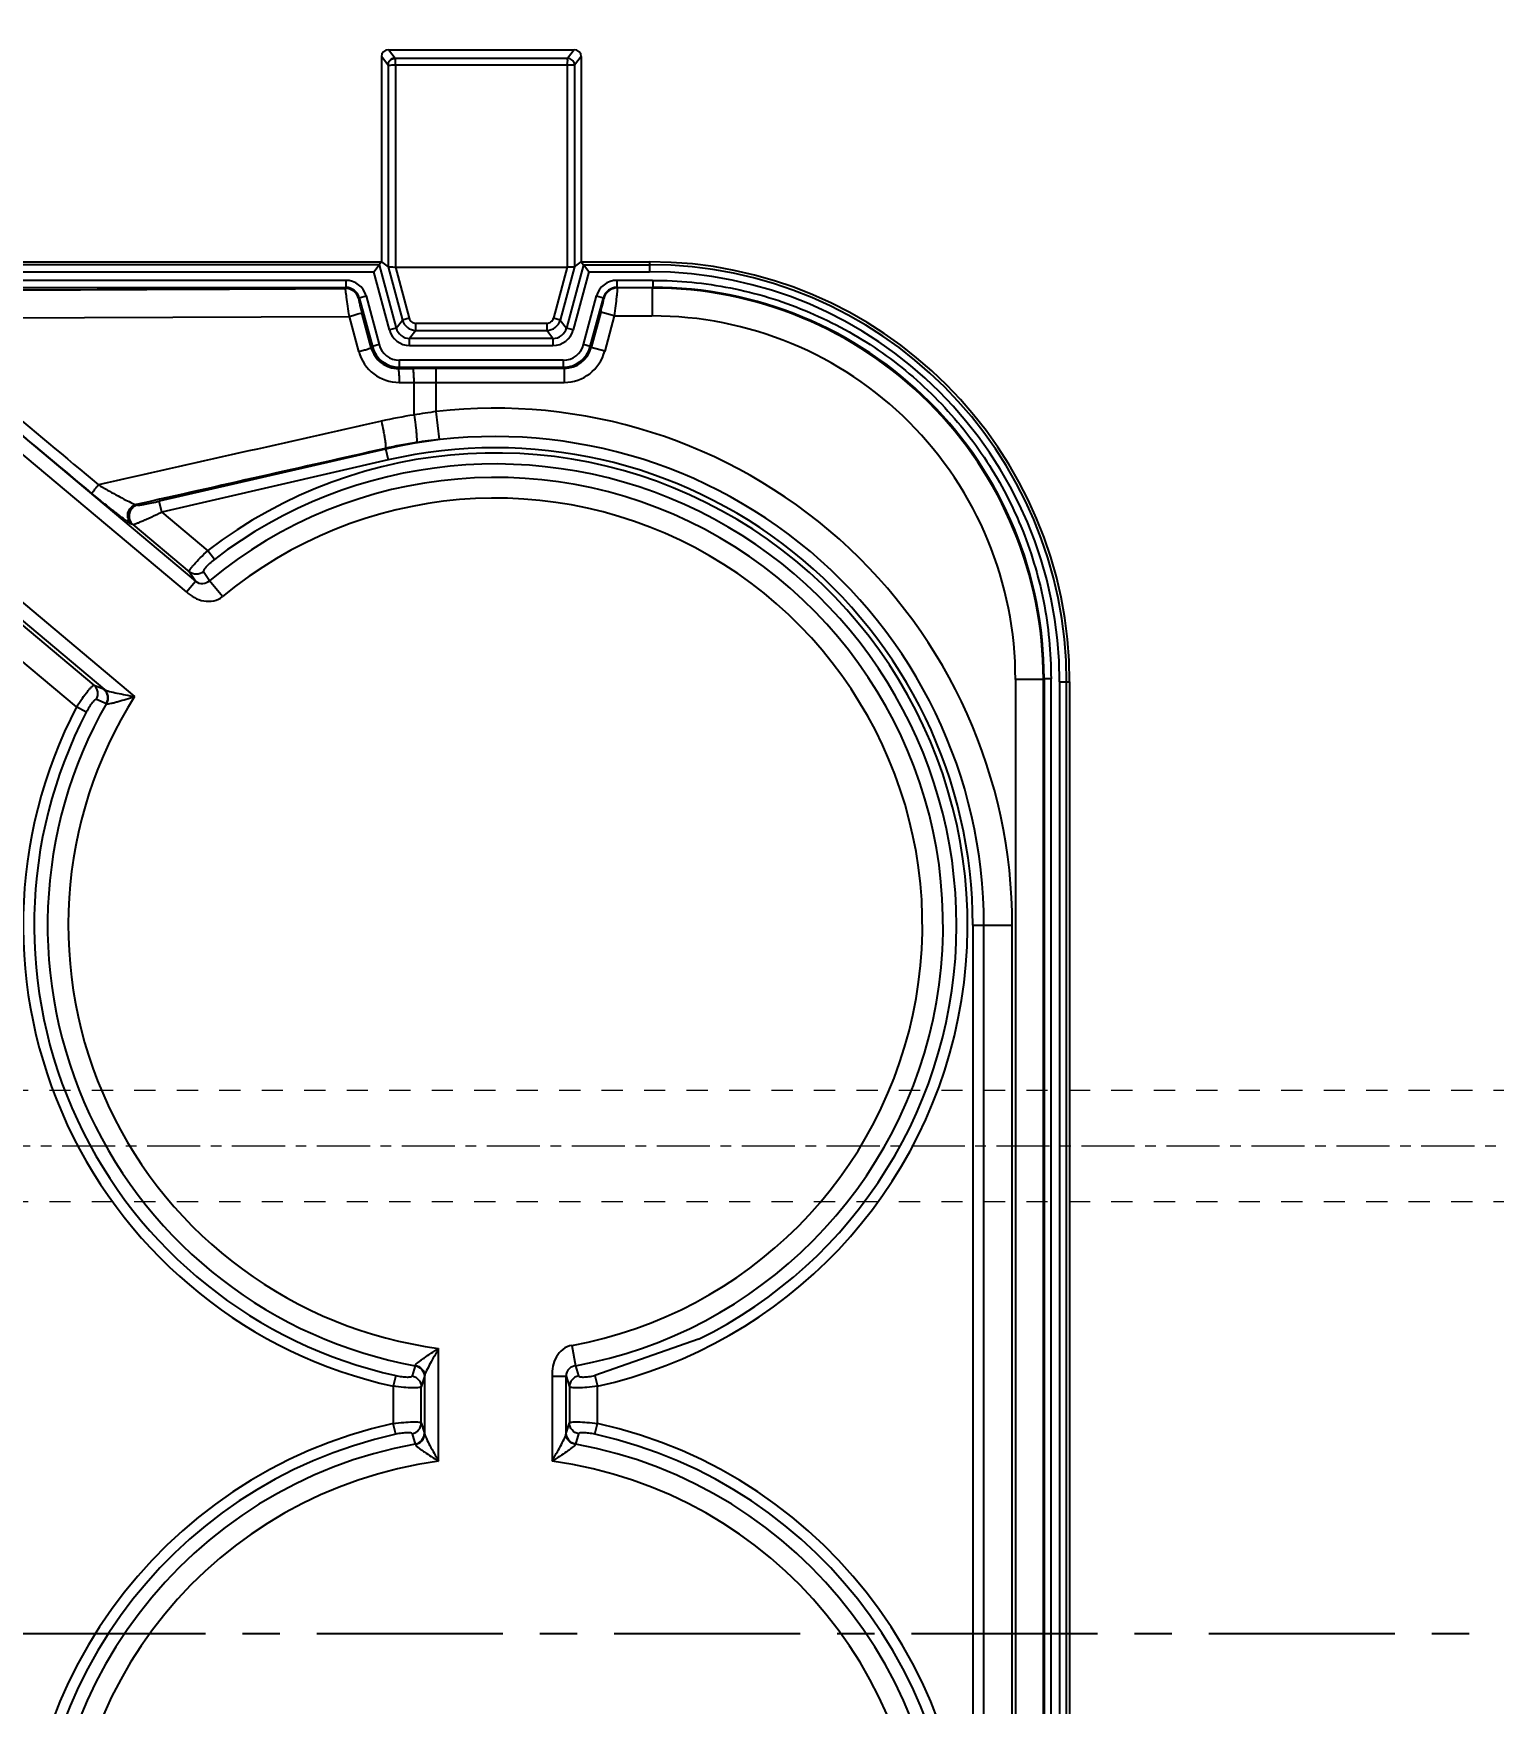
# Model space of a CAD drawing. Header units: millimetres. Extents: x 1727 to 4210, y -6182 to 759.
# Drawn here: x 2840.9 to 2945.7, y -3313.4 to -3193.6 of the extents above; entities that cross this region are included whole.
import ezdxf

# ---------------------------------------------------------------- set-up
doc = ezdxf.new("R2010")
doc.units = ezdxf.units.MM
doc.header["$LTSCALE"] = 16.335
doc.header["$PDMODE"] = 3
doc.header["$PDSIZE"] = 0.3125
doc.linetypes.add('CENTER', pattern=[0.6, 0.375, -0.075, 0.075, -0.075])
doc.linetypes.add('HIDDEN', pattern=[0.2, 0.1, -0.1])
doc.layers.get('0').update_dxf_attribs({"linetype": 'CONTINUOUS'})
doc.layers.get('Defpoints').update_dxf_attribs({"linetype": 'CONTINUOUS'})
doc.layers.add('cool', color=153, linetype='HIDDEN', lineweight=9)
doc.layers.add('dim', color=82, linetype='CONTINUOUS', lineweight=9)
doc.layers.add('DEFAULT_2', color=8, linetype='HIDDEN')
doc.styles.get("Standard").update_dxf_attribs({"font": 'txt', "width": 0.8})
doc.dimstyles.new('mold', dxfattribs={"dimtxt": 8, "dimasz": 5, "dimexe": 0, "dimexo": 0, "dimgap": 0, "dimtad": 1, "dimzin": 1, "dimtxsty": 'Standard', "dimcen": 0, "dimclrd": 4, "dimclre": 4, "dimclrt": 6, "dimazin": 0, "dimtfac": 1, "dimtofl": 0, "dimtmove": 0, "dimatfit": 3, "dimfxl": 0, "dimarcsym": 0})

# ---------------------------------------------------------------- blocks, each defined once
blk = doc.blocks.new('124')
at = {"layer": 'cool', "ltscale": 0.932966}
for p, q in [((10.14, -1344.71), (401.48, -1344.71)), ((10.14, -1352.71), (401.48, -1352.71))]:
    blk.add_line(p, q, dxfattribs=at)
at = {"layer": 'cool', "color": 1, "linetype": 'CENTER', "ltscale": 0.621977}
blk.add_line((-4.19, -1348.71), (415.81, -1348.71), dxfattribs=at)
blk = doc.blocks.new('*D322')
at = {"color": 4, "lineweight": -2}
for p, q in [((2931.29, -3133.43), (3031.03, -3133.43)), ((3031.03, -3138.43), (3031.03, -3478.43)), ((2931.29, -3483.43), (3031.03, -3483.43))]:
    blk.add_line(p, q, dxfattribs=at)
at = {"color": 4}
for points in [[(3030.2, -3138.43), (3031.87, -3138.43), (3031.03, -3133.43)], [(3030.2, -3478.43), (3031.87, -3478.43), (3031.03, -3483.43)]]:
    blk.add_solid(points, dxfattribs=at)
at = {"layer": 'Defpoints', "color": 0}
for p in [(2931.29, -3133.43), (2931.29, -3483.43), (3031.03, -3483.43)]:
    blk.add_point(p, dxfattribs=at)
at = {"color": 6, "insert": (3026.37, -3276.08), "char_height": 8, "attachment_point": 5, "rotation": 90}
blk.add_mtext('350,00', dxfattribs=at)
blk = doc.blocks.new('*D505')
at = {"layer": 'Defpoints', "color": 0}
for p in [(2772.58, -3308.43), (2976.98, -3308.43), (2991.9, -3308.43)]:
    blk.add_point(p, dxfattribs=at)
at = {"layer": 'dim', "color": 4, "lineweight": -2}
blk.add_line((2976.98, -3308.43), (3002.56, -3308.43), dxfattribs=at)
at = {"layer": 'dim', "color": 6, "insert": (2997.23, -3305.51), "char_height": 5, "attachment_point": 5}
blk.add_mtext('0,00', dxfattribs=at)
blk = doc.blocks.new('*D507')
at = {"layer": 'Defpoints', "color": 0}
for p in [(2772.58, -3308.43), (2975.51, -3413.43), (2991.9, -3413.43)]:
    blk.add_point(p, dxfattribs=at)
at = {"layer": 'dim', "color": 4, "lineweight": -2}
blk.add_line((2975.51, -3413.43), (3009.23, -3413.43), dxfattribs=at)
at = {"layer": 'dim', "color": 6, "insert": (3000.56, -3410.51), "char_height": 5, "attachment_point": 5}
blk.add_mtext('105,00', dxfattribs=at)
blk = doc.blocks.new('*D508')
at = {"layer": 'Defpoints', "color": 0}
for p in [(2772.58, -3308.43), (2951.38, -3458.43), (2991.9, -3458.43)]:
    blk.add_point(p, dxfattribs=at)
at = {"layer": 'dim', "color": 4, "lineweight": -2}
blk.add_line((2951.38, -3458.43), (3009.23, -3458.43), dxfattribs=at)
at = {"layer": 'dim', "color": 6, "insert": (3000.56, -3455.51), "char_height": 5, "attachment_point": 5}
blk.add_mtext('150,00', dxfattribs=at)
blk = doc.blocks.new('*D509')
at = {"layer": 'Defpoints', "color": 0}
for p in [(2772.58, -3308.43), (2942.58, -3467.23), (2942.58, -3491.24)]:
    blk.add_point(p, dxfattribs=at)
at = {"layer": 'dim', "color": 4, "lineweight": -2}
blk.add_line((2942.58, -3467.23), (2942.58, -3508.57), dxfattribs=at)
at = {"layer": 'dim', "color": 6, "insert": (2939.66, -3499.9), "char_height": 5, "attachment_point": 5, "rotation": 90}
blk.add_mtext('170,00', dxfattribs=at)
blk = doc.blocks.new('*D512')
at = {"layer": 'Defpoints', "color": 0}
for p in [(2942.58, -3129.81), (2942.58, -3155.15), (2772.58, -3308.43)]:
    blk.add_point(p, dxfattribs=at)
at = {"layer": 'dim', "color": 4, "lineweight": -2}
blk.add_line((2942.58, -3155.15), (2942.58, -3112.47), dxfattribs=at)
at = {"layer": 'dim', "color": 6, "insert": (2939.66, -3121.14), "char_height": 5, "attachment_point": 5, "rotation": 90}
blk.add_mtext('170,00', dxfattribs=at)
blk = doc.blocks.new('*D513')
at = {"layer": 'Defpoints', "color": 0}
for p in [(2951.38, -3158.43), (2990.9, -3158.43), (2772.58, -3308.43)]:
    blk.add_point(p, dxfattribs=at)
at = {"layer": 'dim', "color": 4, "lineweight": -2}
blk.add_line((2951.38, -3158.43), (3008.24, -3158.43), dxfattribs=at)
at = {"layer": 'dim', "color": 6, "insert": (2999.57, -3155.51), "char_height": 5, "attachment_point": 5}
blk.add_mtext('150,00', dxfattribs=at)
blk = doc.blocks.new('*D676')
at = {"layer": 'Defpoints', "color": 0}
for p in [(2772.58, -3308.43), (2977.97, -3343.43), (2989.55, -3343.43)]:
    blk.add_point(p, dxfattribs=at)
at = {"layer": 'dim', "color": 4, "lineweight": -2}
blk.add_line((2977.97, -3343.43), (3004.88, -3343.43), dxfattribs=at)
at = {"layer": 'dim', "color": 6, "insert": (2997.21, -3340.51), "char_height": 5, "attachment_point": 5}
blk.add_mtext('35,00', dxfattribs=at)
blk = doc.blocks.new('*D677')
at = {"layer": 'Defpoints', "color": 0}
for p in [(2973.89, -3273.43), (2989.55, -3273.43), (2772.58, -3308.43)]:
    blk.add_point(p, dxfattribs=at)
at = {"layer": 'dim', "color": 4, "lineweight": -2}
blk.add_line((2973.89, -3273.43), (3004.88, -3273.43), dxfattribs=at)
at = {"layer": 'dim', "color": 6, "insert": (2997.21, -3270.51), "char_height": 5, "attachment_point": 5}
blk.add_mtext('35,00', dxfattribs=at)
blk = doc.blocks.new('*D678')
at = {"layer": 'Defpoints', "color": 0}
for p in [(2974.09, -3188.43), (2989.55, -3188.43), (2772.58, -3308.43)]:
    blk.add_point(p, dxfattribs=at)
at = {"layer": 'dim', "color": 4, "lineweight": -2}
blk.add_line((2974.09, -3188.43), (3006.88, -3188.43), dxfattribs=at)
at = {"layer": 'dim', "color": 6, "insert": (2998.21, -3185.51), "char_height": 5, "attachment_point": 5}
blk.add_mtext('120,00', dxfattribs=at)

msp = doc.modelspace()

# ---------------------------------------------------------------- linework, layer by layer
at = {"color": 7, "linetype": 'Continuous'}
for p, q in [((2866.406, -3194.77), (2879.744, -3194.77)), ((2866.89, -3195.39), (2866.406, -3194.77)), ((2879.744, -3194.77), (2879.261, -3195.39)), ((2865.908, -3195.269), (2865.908, -3209.99)), ((2866.366, -3195.856), (2865.908, -3195.269)), ((2866.391, -3195.887), (2866.391, -3210.36)), ((2879.261, -3195.39), (2866.89, -3195.39)), ((2879.763, -3195.887), (2866.917, -3195.888)), ((2866.917, -3195.888), (2866.917, -3210.385)), ((2879.234, -3195.888), (2879.234, -3210.385)), ((2880.243, -3195.269), (2879.76, -3195.887)), ((2879.76, -3195.887), (2879.76, -3210.36)), ((2880.243, -3195.269), (2880.243, -3209.99)), ((2679.243, -3209.99), (2865.908, -3209.99)), ((2865.746, -3210.202), (2679.405, -3210.202)), ((2679.79, -3210.704), (2865.36, -3210.704)), ((2865.36, -3210.704), (2865.746, -3210.202)), ((2866.479, -3214.878), (2865.36, -3210.704)), ((2865.908, -3209.99), (2865.746, -3210.202)), ((2865.746, -3210.202), (2866.964, -3214.749)), ((2865.908, -3209.99), (2866.391, -3210.36)), ((2866.391, -3210.36), (2867.41, -3214.166)), ((2866.917, -3210.385), (2879.234, -3210.385)), ((2866.917, -3210.385), (2867.895, -3214.037)), ((2879.234, -3210.385), (2878.256, -3214.037)), ((2879.76, -3210.36), (2878.74, -3214.166)), ((2880.405, -3210.202), (2879.187, -3214.749)), ((2880.79, -3210.704), (2879.672, -3214.879)), ((2879.76, -3210.36), (2880.243, -3209.99)), ((2880.243, -3209.99), (2885.135, -3209.99)), ((2880.243, -3209.99), (2880.405, -3210.202)), ((2880.405, -3210.202), (2885.135, -3210.202)), ((2880.79, -3210.704), (2880.405, -3210.202)), ((2880.79, -3210.704), (2885.135, -3210.704)), ((2885.135, -3209.99), (2885.135, -3210.704)), ((2863.349, -3211.321), (2681.802, -3211.321)), ((2681.802, -3211.822), (2863.349, -3211.822)), ((2863.309, -3211.9), (2863.349, -3211.822)), ((2863.349, -3211.321), (2863.349, -3211.822)), ((2882.802, -3211.321), (2882.802, -3211.822)), ((2885.369, -3211.321), (2882.802, -3211.321)), ((2882.802, -3211.822), (2885.382, -3211.822)), ((2882.802, -3211.822), (2882.826, -3211.869)), ((2885.335, -3211.869), (2882.826, -3211.869)), ((2885.335, -3211.869), (2885.382, -3211.822)), ((2885.335, -3211.869), (2885.335, -3213.874)), ((2885.382, -3211.321), (2885.382, -3211.822)), ((2864.279, -3212.643), (2864.317, -3212.566)), ((2864.317, -3212.566), (2864.802, -3212.437)), ((2864.317, -3212.566), (2865.255, -3216.065)), ((2864.802, -3212.437), (2865.739, -3215.935)), ((2880.411, -3215.935), (2881.349, -3212.437)), ((2880.896, -3216.065), (2881.833, -3212.566)), ((2881.349, -3212.437), (2881.833, -3212.566)), ((2881.833, -3212.566), (2881.857, -3212.612)), ((2831.306, -3214.045), (2863.604, -3213.904)), ((2864.283, -3216.427), (2863.604, -3213.904)), ((2865.176, -3216.167), (2864.497, -3213.645)), ((2866.964, -3214.749), (2867.41, -3214.166)), ((2867.895, -3214.037), (2867.41, -3214.166)), ((2878.74, -3214.166), (2878.256, -3214.037)), ((2878.74, -3214.166), (2879.187, -3214.749)), ((2881.639, -3213.615), (2880.96, -3216.148)), ((2882.608, -3213.874), (2881.639, -3213.615)), ((2882.608, -3213.874), (2881.929, -3216.408)), ((2882.608, -3213.874), (2885.321, -3213.874)), ((2830.614, -3214.494), (2852.556, -3232.906)), ((2866.964, -3214.749), (2866.479, -3214.878)), ((2868.38, -3214.91), (2867.933, -3215.492)), ((2867.933, -3215.994), (2867.933, -3215.492)), ((2878.218, -3215.492), (2867.933, -3215.492)), ((2868.38, -3214.91), (2868.38, -3214.409)), ((2877.771, -3214.409), (2868.38, -3214.409)), ((2868.38, -3214.91), (2877.771, -3214.91)), ((2877.771, -3214.409), (2877.771, -3214.91)), ((2878.218, -3215.492), (2877.771, -3214.91)), ((2878.218, -3215.492), (2878.218, -3215.994)), ((2879.672, -3214.878), (2879.187, -3214.749)), ((2865.176, -3216.167), (2865.255, -3216.065)), ((2865.739, -3215.935), (2865.255, -3216.065)), ((2867.933, -3215.994), (2878.217, -3215.994)), ((2880.896, -3216.065), (2880.411, -3215.935)), ((2880.96, -3216.148), (2880.896, -3216.065)), ((2881.929, -3216.408), (2880.96, -3216.148)), ((2851.911, -3233.675), (2833.158, -3217.939)), ((2867.194, -3217.552), (2867.124, -3217.643)), ((2867.124, -3217.643), (2868.169, -3217.639)), ((2867.194, -3217.552), (2867.194, -3217.051)), ((2878.957, -3217.051), (2867.194, -3217.051)), ((2867.194, -3217.552), (2878.957, -3217.552)), ((2869.846, -3220.739), (2869.846, -3217.636)), ((2879.021, -3217.636), (2869.846, -3217.636)), ((2878.957, -3217.051), (2878.957, -3217.552)), ((2879.021, -3217.636), (2878.957, -3217.552)), ((2879.021, -3217.636), (2879.021, -3218.639)), ((2867.203, -3218.647), (2868.249, -3218.643)), ((2868.249, -3218.643), (2879.021, -3218.639)), ((2868.249, -3220.979), (2868.249, -3218.645)), ((2870.075, -3222.731), (2869.846, -3220.739)), ((2866.206, -3223.425), (2849.962, -3227.169)), ((2866.195, -3223.381), (2866.386, -3224.207)), ((2866.386, -3224.207), (2850.142, -3227.951)), ((2830.062, -3225.971), (2848.197, -3241.188)), ((2828.998, -3226.389), (2846.039, -3240.687)), ((2848.315, -3227.412), (2848.415, -3227.443)), ((2850.142, -3227.951), (2849.962, -3227.169)), ((2850.142, -3227.951), (2853.44, -3230.718)), ((2848.079, -3228.84), (2847.979, -3228.808)), ((2848.079, -3228.84), (2852.12, -3232.231)), ((2845.291, -3240.369), (2834.086, -3230.967)), ((2853.922, -3231.346), (2853.44, -3230.718)), ((2844.03, -3241.932), (2832.275, -3232.069)), ((2852.556, -3232.906), (2852.12, -3232.231)), ((2853.559, -3232.871), (2853.14, -3232.226)), ((2851.911, -3233.675), (2852.556, -3232.906)), ((2854.508, -3234.013), (2853.559, -3232.871)), ((2845.291, -3240.369), (2846, -3240.668)), ((2911.401, -3239.941), (2913.406, -3239.941)), ((2911.401, -3239.955), (2911.401, -3351.695)), ((2913.406, -3239.941), (2913.454, -3239.893)), ((2913.406, -3351.695), (2913.406, -3239.941)), ((2913.454, -3239.893), (2913.955, -3239.893)), ((2913.454, -3239.893), (2913.454, -3351.695)), ((2913.955, -3351.695), (2913.955, -3239.906)), ((2914.572, -3240.14), (2915.285, -3240.14)), ((2914.572, -3240.14), (2914.572, -3351.695)), ((2915.073, -3351.695), (2915.073, -3240.14)), ((2915.285, -3240.14), (2915.285, -3351.695)), ((2845.464, -3241.375), (2846.172, -3241.675)), ((2844.732, -3242.298), (2844.03, -3241.932)), ((2908.341, -3257.592), (2911.176, -3257.592)), ((2908.341, -3257.592), (2908.341, -3326.435)), ((2909.143, -3326.435), (2909.143, -3257.592)), ((2911.176, -3326.435), (2911.176, -3257.592)), ((2888.663, -3287.3), (2881.229, -3289.905)), ((2870.009, -3296.062), (2870.009, -3287.964)), ((2879.56, -3287.742), (2879.827, -3289.202)), ((2868.334, -3289.202), (2868.109, -3289.938)), ((2879.827, -3289.202), (2880.052, -3289.938)), ((2866.932, -3289.905), (2866.761, -3290.678)), ((2866.761, -3290.678), (2866.761, -3293.349)), ((2868.995, -3289.981), (2868.768, -3290.717)), ((2868.768, -3293.31), (2868.768, -3290.717)), ((2869.005, -3289.939), (2869.005, -3294.087)), ((2878.152, -3289.948), (2879.155, -3289.948)), ((2878.152, -3289.948), (2878.152, -3296.062)), ((2879.155, -3294.087), (2879.155, -3289.948)), ((2879.155, -3289.948), (2879.393, -3290.717)), ((2879.393, -3290.717), (2879.393, -3293.31)), ((2881.229, -3289.905), (2881.4, -3290.678)), ((2881.4, -3293.349), (2881.4, -3290.678)), ((2866.932, -3294.122), (2866.761, -3293.349)), ((2868.768, -3293.31), (2868.995, -3294.045)), ((2879.166, -3294.045), (2879.393, -3293.31)), ((2881.229, -3294.122), (2881.4, -3293.349)), ((2868.109, -3294.089), (2868.334, -3294.824)), ((2880.052, -3294.089), (2879.827, -3294.824))]:
    msp.add_line(p, q, dxfattribs=at)
at = {"color": 1, "linetype": 'CENTER', "ltscale": 2.176925}
msp.add_line((2562.575, -3308.43), (2982.575, -3308.43), dxfattribs=at)
at = {"color": 7, "linetype": 'Continuous'}
for centre, radius, start, end in [((2885.135, -3240.14), 30.15, 0, 90), ((2885.135, -3240.14), 29.938, 0, 90), ((2885.135, -3240.14), 29.436, 0, 90), ((2772.793, 13899.644), 17111.784, 270.1759389, 270.3030801), ((2863.307, -3212.907), 1.007, 15.22265, 89.86488), ((2863.349, -3212.825), 1.504, 14.93873, 89.98572), ((2882.802, -3212.825), 1.504, 90.01528, 165.06082), ((2882.828, -3212.876), 1.007, 90.134, 164.77711), ((2885.347, -3239.929), 28.059, 359.97579, 90.02421), ((2885.41, -3239.865), 28.043, 359.94206, 90.05798), ((2868.381, -3213.906), 1.005, 195.04838, 269.95162), ((2877.77, -3213.906), 1.005, 270.04838, 344.95162), ((2885.36, -3239.915), 26.04, 359.91358, 90.08642), ((2867.933, -3214.489), 1.505, 194.98778, 270.00354), ((2878.218, -3214.489), 1.505, 269.98778, 345.00354), ((2867.178, -3215.646), 2.998, 195.09445, 270.21864), ((2867.194, -3215.544), 2.008, 195.02224, 269.97776), ((2867.193, -3215.546), 1.505, 194.98114, 270.01967), ((2878.958, -3215.546), 1.505, 269.98114, 345.01966), ((2878.956, -3215.544), 2.008, 270.02224, 344.97776), ((2879.024, -3215.633), 2.003, 269.90726, 345.09367), ((2879.021, -3215.629), 3.01, 269.9923, 345.0077), ((2869.844, -3618.032), 400.397, 89.9998, 90.23969), ((2873.864, -3257.525), 36.971, 98.73453, 102.44053), ((2874.217, -3255.316), 34.852, 97.20429, 99.85858), ((2874.08, -3257.592), 37.096, 0, 96.55476), ((2874.08, -3257.592), 35.063, 0, 102.97897), ((2874.636, -3262.431), 39.961, 96.55465, 98.95883), ((2874.08, -3257.592), 33.886, 282.47454, 127.52546), ((2873.864, -3257.526), 34.996, 98.95964, 102.65738), ((2874.08, -3257.592), 34.261, 0, 102.97897), ((2874.08, -3257.592), 33.094, 296.14454, 127.52546), ((2874.08, -3257.592), 32.128, 280.30331, 129.69669), ((2874.08, -3257.592), 30.644, 280.30072, 129.69832), ((2874.08, -3257.592), 32.128, 150.30331, 259.69669), ((2874.08, -3257.592), 30.644, 147.63481, 262.36519), ((2874.08, -3257.592), 33.886, 152.47454, 257.52546), ((2874.08, -3257.592), 33.094, 152.47454, 257.52546), ((2874.08, -3326.435), 33.886, 102.47454, 77.52546), ((2874.08, -3326.435), 33.094, 102.47454, 77.52546), ((2874.08, -3326.435), 32.128, 100.30331, 79.69669), ((2874.08, -3326.435), 30.644, 97.63481, 82.36519)]:
    msp.add_arc(centre, radius, start, end, dxfattribs=at)
for centre, major_axis, start_param, end_param in [((2866.409, -3195.272), (-0.31, 0.397), -0.659871, 0.9049864), ((2879.741, -3195.272), (0.31, 0.397), -0.9049864, 0.659871)]:
    msp.add_ellipse(centre, major_axis=major_axis, ratio=0.9938968, start_param=start_param, end_param=end_param, dxfattribs=at)
for points in [[(2866.381, -3195.736), (2866.364, -3195.786), (2866.356, -3195.84), (2866.356, -3195.893)], [(2866.429, -3195.631), (2866.409, -3195.664), (2866.393, -3195.699), (2866.381, -3195.736)], [(2879.366, -3195.401), (2879.332, -3195.393), (2879.296, -3195.389), (2879.261, -3195.389)], [(2831.306, -3214.045), (2836.071, -3218.03), (2840.837, -3222.014), (2845.604, -3225.996)], [(2845.136, -3226.612), (2840.366, -3222.629), (2835.597, -3218.645), (2830.829, -3214.66)], [(2865.901, -3221.427), (2859.134, -3222.946), (2852.368, -3224.469), (2845.604, -3225.996)], [(2866.195, -3223.381), (2860.235, -3224.721), (2854.274, -3226.065), (2848.315, -3227.412)], [(2846, -3240.668), (2846.013, -3240.674), (2846.026, -3240.68), (2846.039, -3240.687)], [(2869.005, -3289.939), (2869.003, -3289.953), (2868.999, -3289.968), (2868.995, -3289.981)], [(2868.995, -3294.045), (2868.999, -3294.059), (2869.003, -3294.073), (2869.005, -3294.087)], [(2879.155, -3294.087), (2879.158, -3294.073), (2879.161, -3294.059), (2879.166, -3294.045)]]:
    msp.add_open_spline(points, degree=3, dxfattribs=at)
for points, knots in [([(2866.922, -3195.888), (2866.79, -3195.888), (2866.603, -3195.887), (2866.412, -3195.9), (2866.357, -3195.887)], [0, 0, 0, 0, 0.7008842, 1, 1, 1, 1]), ([(2866.837, -3195.393), (2866.756, -3195.396), (2866.593, -3195.442), (2866.472, -3195.561), (2866.429, -3195.631)], [0, 0, 0, 0, 0.5006862, 1, 1, 1, 1]), ([(2866.912, -3195.47), (2866.912, -3195.46), (2866.913, -3195.433), (2866.911, -3195.406), (2866.917, -3195.39)], [0, 0, 0, 0, 0.3804833, 1, 1, 1, 1]), ([(2866.917, -3195.888), (2866.916, -3195.847), (2866.914, -3195.708), (2866.911, -3195.569), (2866.912, -3195.47)], [0, 0, 0, 0, 0.2921007, 1, 1, 1, 1]), ([(2879.234, -3195.888), (2879.234, -3195.827), (2879.254, -3195.715), (2879.277, -3195.566), (2879.264, -3195.462), (2879.245, -3195.411), (2879.234, -3195.396), (2879.234, -3195.39)], [0, 0, 0, 0, 0.3597898, 0.6718106, 0.8944416, 0.9656284, 1, 1, 1, 1]), ([(2879.76, -3195.887), (2879.76, -3195.777), (2879.68, -3195.549), (2879.474, -3195.425), (2879.366, -3195.401)], [0, 0, 0, 0, 0.4993371, 1, 1, 1, 1]), ([(2866.917, -3210.385), (2866.853, -3210.389), (2866.734, -3210.385), (2866.574, -3210.38), (2866.466, -3210.368), (2866.404, -3210.371), (2866.391, -3210.36)], [0, 0, 0, 0, 0.3614071, 0.6774309, 0.90131, 1, 1, 1, 1]), ([(2879.76, -3210.36), (2879.746, -3210.371), (2879.684, -3210.368), (2879.577, -3210.382), (2879.416, -3210.383), (2879.298, -3210.385), (2879.234, -3210.385)], [0, 0, 0, 0, 0.0988094, 0.3228366, 0.6384261, 1, 1, 1, 1]), ([(2863.604, -3213.904), (2863.569, -3213.66), (2863.506, -3213.204), (2863.422, -3212.599), (2863.353, -3212.177), (2863.326, -3211.963), (2863.309, -3211.9)], [0, 0, 0, 0, 0.3654571, 0.6817877, 0.9039418, 1, 1, 1, 1]), ([(2864.317, -3212.566), (2864.262, -3212.359), (2863.998, -3211.98), (2863.563, -3211.822), (2863.349, -3211.822)], [0, 0, 0, 0, 0.5002107, 1, 1, 1, 1]), ([(2882.802, -3211.822), (2882.588, -3211.822), (2882.153, -3211.98), (2881.889, -3212.359), (2881.833, -3212.566)], [0, 0, 0, 0, 0.4998205, 1, 1, 1, 1]), ([(2882.826, -3211.869), (2882.831, -3211.889), (2882.825, -3211.954), (2882.82, -3212.083), (2882.801, -3212.275), (2882.764, -3212.635), (2882.699, -3213.174), (2882.642, -3213.63), (2882.608, -3213.874)], [0, 0, 0, 0, 0.0306128, 0.0953106, 0.1920332, 0.3170156, 0.633409, 1, 1, 1, 1]), ([(2885.369, -3211.321), (2887.238, -3211.323), (2890.986, -3211.681), (2896.384, -3213.316), (2901.362, -3215.973), (2905.724, -3219.551), (2909.303, -3223.913), (2911.959, -3228.891), (2913.594, -3234.29), (2913.952, -3238.038), (2913.955, -3239.906)], [0, 0, 0, 0, 0.1250013, 0.2500013, 0.3750008, 0.5, 0.6249992, 0.7499987, 0.8749987, 1, 1, 1, 1]), ([(2864.279, -3212.643), (2864.274, -3212.652), (2864.279, -3212.687), (2864.285, -3212.75), (2864.304, -3212.848), (2864.341, -3213.029), (2864.406, -3213.298), (2864.465, -3213.524), (2864.497, -3213.645)], [0, 0, 0, 0, 0.0303829, 0.0950771, 0.1922627, 0.3180865, 0.6358186, 1, 1, 1, 1]), ([(2881.639, -3213.615), (2881.671, -3213.494), (2881.729, -3213.268), (2881.794, -3212.999), (2881.831, -3212.818), (2881.85, -3212.72), (2881.856, -3212.656), (2881.861, -3212.621), (2881.857, -3212.612)], [0, 0, 0, 0, 0.3642005, 0.6810279, 0.8067647, 0.9042042, 0.9693557, 1, 1, 1, 1]), ([(2863.604, -3213.904), (2863.713, -3213.875), (2863.919, -3213.817), (2864.194, -3213.744), (2864.378, -3213.679), (2864.475, -3213.661), (2864.497, -3213.645)], [0, 0, 0, 0, 0.365085, 0.6926731, 0.9118502, 1, 1, 1, 1]), ([(2867.895, -3214.037), (2867.923, -3214.14), (2868.055, -3214.329), (2868.273, -3214.409), (2868.38, -3214.409)], [0, 0, 0, 0, 0.4998298, 1, 1, 1, 1]), ([(2877.771, -3214.409), (2877.878, -3214.409), (2878.095, -3214.33), (2878.228, -3214.14), (2878.256, -3214.037)], [0, 0, 0, 0, 0.4998298, 1, 1, 1, 1]), ([(2866.964, -3214.749), (2867.019, -3214.956), (2867.284, -3215.335), (2867.719, -3215.493), (2867.933, -3215.492)], [0, 0, 0, 0, 0.4999887, 1, 1, 1, 1]), ([(2878.218, -3215.492), (2878.432, -3215.493), (2878.867, -3215.335), (2879.132, -3214.956), (2879.187, -3214.749)], [0, 0, 0, 0, 0.4999887, 1, 1, 1, 1]), ([(2864.283, -3216.427), (2864.393, -3216.397), (2864.601, -3216.339), (2864.876, -3216.266), (2865.058, -3216.202), (2865.154, -3216.183), (2865.176, -3216.167)], [0, 0, 0, 0, 0.3686171, 0.6966379, 0.9135981, 1, 1, 1, 1]), ([(2865.176, -3216.167), (2865.287, -3216.584), (2865.805, -3217.362), (2866.694, -3217.647), (2867.124, -3217.643)], [0, 0, 0, 0, 0.5002925, 1, 1, 1, 1]), ([(2867.203, -3218.647), (2867.202, -3218.527), (2867.197, -3218.296), (2867.185, -3218.022), (2867.168, -3217.839), (2867.155, -3217.742), (2867.141, -3217.683), (2867.132, -3217.649), (2867.124, -3217.643)], [0, 0, 0, 0, 0.357291, 0.6850126, 0.8115165, 0.9069012, 0.9698687, 1, 1, 1, 1]), ([(2868.249, -3218.643), (2868.249, -3218.522), (2868.244, -3218.292), (2868.231, -3218.018), (2868.214, -3217.834), (2868.201, -3217.738), (2868.187, -3217.678), (2868.178, -3217.645), (2868.169, -3217.639)], [0, 0, 0, 0, 0.3572446, 0.6849257, 0.8114216, 0.9068114, 0.9698033, 1, 1, 1, 1]), ([(2865.903, -3221.437), (2865.954, -3221.666), (2866.025, -3222.006), (2866.107, -3222.446), (2866.156, -3222.739), (2866.188, -3222.983), (2866.208, -3223.172), (2866.209, -3223.295), (2866.207, -3223.363), (2866.195, -3223.381)], [0, 0, 0, 0, 0.356459, 0.5281702, 0.6815046, 0.8075573, 0.9034435, 0.9678154, 1, 1, 1, 1]), ([(2868.249, -3220.979), (2868.286, -3221.211), (2868.335, -3221.557), (2868.388, -3222.005), (2868.418, -3222.304), (2868.435, -3222.553), (2868.442, -3222.746), (2868.434, -3222.871), (2868.427, -3222.941), (2868.413, -3222.957)], [0, 0, 0, 0, 0.3544344, 0.5259825, 0.6795814, 0.8061483, 0.9026025, 0.967471, 1, 1, 1, 1]), ([(2845.136, -3226.612), (2845.136, -3226.604), (2845.15, -3226.584), (2845.174, -3226.544), (2845.217, -3226.484), (2845.301, -3226.371), (2845.432, -3226.206), (2845.544, -3226.068), (2845.604, -3225.996)], [0, 0, 0, 0, 0.0281798, 0.0901161, 0.1847757, 0.3107688, 0.6385922, 1, 1, 1, 1]), ([(2845.604, -3225.996), (2845.803, -3226.109), (2846.066, -3226.261), (2846.33, -3226.413), (2846.395, -3226.45)], [0, 0, 0, 0, 0.7536335, 1, 1, 1, 1]), ([(2847.979, -3228.808), (2847.929, -3228.792), (2847.804, -3228.708), (2847.574, -3228.553), (2847.267, -3228.322), (2846.751, -3227.927), (2846.032, -3227.353), (2845.443, -3226.868), (2845.136, -3226.612)], [0, 0, 0, 0, 0.0437564, 0.1240135, 0.2329969, 0.3633094, 0.6665066, 1, 1, 1, 1]), ([(2846.395, -3226.45), (2846.599, -3226.562), (2846.987, -3226.78), (2847.532, -3227.067), (2847.931, -3227.268), (2848.182, -3227.372), (2848.277, -3227.407), (2848.315, -3227.412)], [0, 0, 0, 0, 0.3251834, 0.6200496, 0.8602126, 0.9466999, 1, 1, 1, 1]), ([(2847.979, -3228.808), (2847.865, -3228.71), (2847.694, -3228.45), (2847.684, -3227.999), (2847.899, -3227.602), (2848.168, -3227.447), (2848.315, -3227.412)], [0, 0, 0, 0, 0.2590347, 0.4996775, 0.7404907, 1, 1, 1, 1]), ([(2848.415, -3227.443), (2848.274, -3227.477), (2848.004, -3227.628), (2847.781, -3228.03), (2847.797, -3228.489), (2847.969, -3228.746), (2848.079, -3228.84)], [0, 0, 0, 0, 0.2496903, 0.5002526, 0.7506411, 1, 1, 1, 1]), ([(2848.416, -3227.443), (2848.436, -3227.45), (2848.499, -3227.445), (2848.614, -3227.435), (2848.776, -3227.41), (2849.057, -3227.362), (2849.457, -3227.282), (2849.789, -3227.209), (2849.962, -3227.169)], [0, 0, 0, 0, 0.0404061, 0.1165451, 0.2229174, 0.352874, 0.6604732, 1, 1, 1, 1]), ([(2848.079, -3228.84), (2848.105, -3228.843), (2848.182, -3228.815), (2848.327, -3228.767), (2848.536, -3228.681), (2848.797, -3228.57), (2849.099, -3228.436), (2849.554, -3228.231), (2849.902, -3228.062), (2850.142, -3227.951)], [0, 0, 0, 0, 0.0345892, 0.104772, 0.2066248, 0.3347359, 0.4834236, 0.6472969, 1, 1, 1, 1]), ([(2852.12, -3232.231), (2852.111, -3232.21), (2852.137, -3232.141), (2852.2, -3232.036), (2852.316, -3231.88), (2852.546, -3231.604), (2852.923, -3231.206), (2853.256, -3230.885), (2853.44, -3230.718)], [0, 0, 0, 0, 0.0324464, 0.095751, 0.1908358, 0.3146884, 0.6311836, 1, 1, 1, 1]), ([(2853.14, -3232.226), (2853, -3232.341), (2852.631, -3232.478), (2852.259, -3232.345), (2852.12, -3232.23)], [0, 0, 0, 0, 0.5016051, 1, 1, 1, 1]), ([(2853.922, -3231.346), (2853.805, -3231.436), (2853.595, -3231.609), (2853.333, -3231.871), (2853.188, -3232.051), (2853.118, -3232.193), (2853.14, -3232.226)], [0, 0, 0, 0, 0.3698912, 0.6849567, 0.8999512, 1, 1, 1, 1]), ([(2852.556, -3232.906), (2852.701, -3233.031), (2853.091, -3233.16), (2853.431, -3232.979), (2853.559, -3232.871)], [0, 0, 0, 0, 0.5326629, 1, 1, 1, 1]), ([(2851.911, -3233.675), (2852.262, -3233.985), (2853.094, -3234.493), (2854.154, -3234.31), (2854.507, -3234.014)], [0, 0, 0, 0, 0.5041303, 1, 1, 1, 1]), ([(2844.03, -3241.932), (2844.163, -3241.721), (2844.421, -3241.338), (2844.748, -3240.898), (2844.98, -3240.623), (2845.113, -3240.482), (2845.206, -3240.402), (2845.269, -3240.364), (2845.291, -3240.369)], [0, 0, 0, 0, 0.368828, 0.6853255, 0.8091735, 0.9042536, 0.967552, 1, 1, 1, 1]), ([(2845.464, -3241.375), (2845.552, -3241.217), (2845.624, -3240.83), (2845.428, -3240.486), (2845.291, -3240.37)], [0, 0, 0, 0, 0.5016059, 1, 1, 1, 1]), ([(2846.172, -3241.675), (2846.261, -3241.517), (2846.333, -3241.129), (2846.137, -3240.785), (2846, -3240.668)], [0, 0, 0, 0, 0.5022495, 1, 1, 1, 1]), ([(2846.039, -3240.687), (2846.081, -3240.716), (2846.197, -3240.762), (2846.494, -3240.849), (2846.955, -3240.944), (2847.56, -3241.065), (2847.982, -3241.146), (2848.197, -3241.188)], [0, 0, 0, 0, 0.0690144, 0.166672, 0.4190946, 0.7036088, 1, 1, 1, 1]), ([(2846.198, -3241.687), (2846.287, -3241.53), (2846.363, -3241.147), (2846.173, -3240.803), (2846.039, -3240.687)], [0, 0, 0, 0, 0.5052994, 1, 1, 1, 1]), ([(2845.464, -3241.375), (2845.427, -3241.359), (2845.3, -3241.452), (2845.148, -3241.626), (2844.935, -3241.93), (2844.801, -3242.167), (2844.732, -3242.298)], [0, 0, 0, 0, 0.10006, 0.3150782, 0.6301342, 1, 1, 1, 1]), ([(2846.198, -3241.687), (2846.233, -3241.706), (2846.347, -3241.699), (2846.529, -3241.669), (2846.764, -3241.611), (2847.125, -3241.513), (2847.606, -3241.369), (2847.997, -3241.249), (2848.197, -3241.188)], [0, 0, 0, 0, 0.05836, 0.1537781, 0.2733149, 0.4072541, 0.6974968, 1, 1, 1, 1]), ([(2868.342, -3289.175), (2868.349, -3289.138), (2868.419, -3289.059), (2868.552, -3288.944), (2868.743, -3288.803), (2869.053, -3288.59), (2869.479, -3288.308), (2869.829, -3288.081), (2870.009, -3287.964)], [0, 0, 0, 0, 0.0541425, 0.1434162, 0.2603164, 0.3951507, 0.6892101, 1, 1, 1, 1]), ([(2870.009, -3287.964), (2869.91, -3288.149), (2869.705, -3288.509), (2869.417, -3289.036), (2869.194, -3289.453), (2869.06, -3289.748), (2869.012, -3289.88), (2869.005, -3289.939)], [0, 0, 0, 0, 0.2834001, 0.5593531, 0.8131554, 0.9198349, 1, 1, 1, 1]), ([(2879.56, -3287.742), (2879.105, -3287.812), (2878.487, -3288.351), (2878.181, -3289.233), (2878.143, -3289.712), (2878.152, -3289.948)], [0, 0, 0, 0, 0.4934547, 0.7466372, 1, 1, 1, 1]), ([(2868.334, -3289.202), (2868.513, -3289.236), (2868.856, -3289.43), (2868.994, -3289.801), (2868.995, -3289.981)], [0, 0, 0, 0, 0.5022501, 1, 1, 1, 1]), ([(2868.341, -3289.175), (2868.52, -3289.207), (2868.862, -3289.395), (2869.003, -3289.762), (2869.005, -3289.939)], [0, 0, 0, 0, 0.5052726, 1, 1, 1, 1]), ([(2879.827, -3289.202), (2879.662, -3289.231), (2879.305, -3289.376), (2879.153, -3289.757), (2879.155, -3289.948)], [0, 0, 0, 0, 0.4673371, 1, 1, 1, 1]), ([(2868.768, -3290.717), (2868.758, -3290.736), (2868.689, -3290.761), (2868.567, -3290.78), (2868.374, -3290.792), (2868.014, -3290.793), (2867.467, -3290.761), (2867.008, -3290.712), (2866.761, -3290.678)], [0, 0, 0, 0, 0.0324464, 0.095751, 0.1908358, 0.3146884, 0.6311836, 1, 1, 1, 1]), ([(2866.932, -3289.905), (2867.076, -3289.937), (2867.344, -3289.986), (2867.714, -3290.019), (2867.945, -3290.014), (2868.097, -3289.976), (2868.109, -3289.938)], [0, 0, 0, 0, 0.3698912, 0.6849566, 0.8999512, 1, 1, 1, 1]), ([(2868.109, -3289.938), (2868.287, -3289.972), (2868.63, -3290.166), (2868.766, -3290.537), (2868.768, -3290.717)], [0, 0, 0, 0, 0.5016051, 1, 1, 1, 1]), ([(2880.052, -3289.938), (2879.874, -3289.972), (2879.531, -3290.166), (2879.394, -3290.537), (2879.393, -3290.717)], [0, 0, 0, 0, 0.5016059, 1, 1, 1, 1]), ([(2881.4, -3290.678), (2881.153, -3290.712), (2880.693, -3290.761), (2880.147, -3290.793), (2879.787, -3290.792), (2879.593, -3290.78), (2879.472, -3290.761), (2879.402, -3290.736), (2879.393, -3290.717)], [0, 0, 0, 0, 0.368828, 0.6853255, 0.8091735, 0.9042536, 0.967552, 1, 1, 1, 1]), ([(2880.052, -3289.938), (2880.063, -3289.976), (2880.216, -3290.014), (2880.447, -3290.019), (2880.817, -3289.986), (2881.084, -3289.937), (2881.229, -3289.905)], [0, 0, 0, 0, 0.10006, 0.3150783, 0.6301341, 1, 1, 1, 1]), ([(2866.761, -3293.349), (2867.008, -3293.315), (2867.467, -3293.266), (2868.014, -3293.234), (2868.374, -3293.235), (2868.567, -3293.246), (2868.689, -3293.266), (2868.758, -3293.29), (2868.768, -3293.31)], [0, 0, 0, 0, 0.368828, 0.6853255, 0.8091735, 0.9042536, 0.967552, 1, 1, 1, 1]), ([(2868.109, -3294.089), (2868.287, -3294.055), (2868.63, -3293.861), (2868.766, -3293.49), (2868.768, -3293.31)], [0, 0, 0, 0, 0.5016059, 1, 1, 1, 1]), ([(2879.393, -3293.31), (2879.402, -3293.29), (2879.472, -3293.266), (2879.593, -3293.246), (2879.787, -3293.235), (2880.147, -3293.234), (2880.693, -3293.266), (2881.153, -3293.315), (2881.4, -3293.349)], [0, 0, 0, 0, 0.0324464, 0.095751, 0.1908358, 0.3146884, 0.6311836, 1, 1, 1, 1]), ([(2880.052, -3294.089), (2879.874, -3294.055), (2879.531, -3293.861), (2879.394, -3293.49), (2879.393, -3293.31)], [0, 0, 0, 0, 0.5016051, 1, 1, 1, 1]), ([(2868.109, -3294.089), (2868.097, -3294.05), (2867.945, -3294.012), (2867.714, -3294.008), (2867.344, -3294.041), (2867.076, -3294.09), (2866.932, -3294.122)], [0, 0, 0, 0, 0.10006, 0.3150783, 0.6301341, 1, 1, 1, 1]), ([(2868.334, -3294.824), (2868.513, -3294.791), (2868.856, -3294.597), (2868.994, -3294.225), (2868.995, -3294.045)], [0, 0, 0, 0, 0.5022495, 1, 1, 1, 1]), ([(2868.341, -3294.852), (2868.52, -3294.819), (2868.862, -3294.631), (2869.003, -3294.265), (2869.005, -3294.087)], [0, 0, 0, 0, 0.5052994, 1, 1, 1, 1]), ([(2869.005, -3294.087), (2869.011, -3294.138), (2869.05, -3294.257), (2869.175, -3294.54), (2869.397, -3294.955), (2869.694, -3295.495), (2869.903, -3295.87), (2870.009, -3296.062)], [0, 0, 0, 0, 0.0690144, 0.1666721, 0.4190946, 0.7036088, 1, 1, 1, 1]), ([(2878.152, -3296.062), (2878.251, -3295.878), (2878.456, -3295.518), (2878.744, -3294.99), (2878.966, -3294.574), (2879.101, -3294.278), (2879.149, -3294.146), (2879.155, -3294.087)], [0, 0, 0, 0, 0.2834001, 0.5593531, 0.8131554, 0.9198349, 1, 1, 1, 1]), ([(2879.819, -3294.852), (2879.641, -3294.819), (2879.299, -3294.631), (2879.158, -3294.265), (2879.155, -3294.088)], [0, 0, 0, 0, 0.5052726, 1, 1, 1, 1]), ([(2879.827, -3294.824), (2879.648, -3294.791), (2879.304, -3294.597), (2879.167, -3294.225), (2879.166, -3294.045)], [0, 0, 0, 0, 0.5022501, 1, 1, 1, 1]), ([(2881.229, -3294.122), (2881.084, -3294.09), (2880.817, -3294.041), (2880.447, -3294.008), (2880.216, -3294.012), (2880.063, -3294.05), (2880.052, -3294.089)], [0, 0, 0, 0, 0.3698912, 0.6849566, 0.8999512, 1, 1, 1, 1]), ([(2868.341, -3294.852), (2868.35, -3294.891), (2868.428, -3294.974), (2868.568, -3295.094), (2868.764, -3295.237), (2869.072, -3295.45), (2869.491, -3295.726), (2869.834, -3295.949), (2870.009, -3296.062)], [0, 0, 0, 0, 0.05836, 0.1537781, 0.2733149, 0.4072541, 0.6974968, 1, 1, 1, 1]), ([(2879.819, -3294.852), (2879.812, -3294.888), (2879.742, -3294.968), (2879.609, -3295.083), (2879.418, -3295.223), (2879.108, -3295.437), (2878.682, -3295.718), (2878.331, -3295.945), (2878.152, -3296.062)], [0, 0, 0, 0, 0.0541425, 0.1434162, 0.2603164, 0.3951507, 0.6892101, 1, 1, 1, 1])]:
    msp.add_open_spline(points, degree=3, knots=knots, dxfattribs=at)
at = {"layer": 'DEFAULT_2', "color": 8, "linetype": 'HIDDEN'}
for p, q in [((2866.356, -3195.887), (2866.356, -3195.887)), ((2866.391, -3195.887), (2866.366, -3195.856)), ((2866.841, -3195.39), (2866.889, -3195.389))]:
    msp.add_line(p, q, dxfattribs=at)
msp.add_open_spline([(2866.391, -3195.887), (2866.376, -3195.774), (2866.47, -3195.515), (2866.714, -3195.4), (2866.841, -3195.39)], degree=3, knots=[0, 0, 0, 0, 0.4726541, 1, 1, 1, 1], dxfattribs=at)

# ---------------------------------------------------------------- block references
msp.add_blockref('124', (2566.764, -1924.721))

# ---------------------------------------------------------------- dimensions: what is measured, and where the dimension line sits
dim = msp.add_linear_dim(base=(3031.034, -3483.43), p1=(2931.294, -3133.43), p2=(2931.294, -3483.43), angle=90, dimstyle='mold')
dim.commit()
dim.dimension.update_dxf_attribs({"geometry": '*D322', "text_midpoint": (3031.034, -3276.077), "dimtype": 160})
at = {"layer": 'dim'}
for feature_location, offset, dtype, origin, picture, middle in [((2942.575, -3155.151), (0, 25.346), 1, (2772.575, -3308.43), '*D512', (2939.659, -3121.139)), ((2951.375, -3158.43), (39.528, 0), 0, (2772.575, -3308.43), '*D513', (2999.57, -3155.513)), ((2974.09, -3188.43), (15.458, 0), 0, (2772.575, -3308.43), '*D678', (2998.215, -3185.513)), ((2973.891, -3273.43), (15.657, 0), 0, (2772.575, -3308.43), '*D677', (2997.215, -3270.513)), ((2976.980011232, -3308.430294945), (14.917041694, 0), 0, (2772.575376695, -3308.430294945), '*D505', (2997.230386259, -3305.513628278)), ((2975.507, -3413.43), (16.39, 0), 0, (2772.575, -3308.43), '*D507', (3000.564, -3410.513)), ((2951.375, -3458.43), (40.522, 0), 0, (2772.575, -3308.43), '*D508', (3000.564, -3455.513)), ((2942.575, -3467.23), (0, -24.006), 1, (2772.575, -3308.43), '*D509', (2939.659, -3499.902)), ((2977.974, -3343.43), (11.575, 0), 0, (2772.575, -3308.43), '*D676', (2997.215, -3340.513))]:
    dim = msp.add_ordinate_dim(feature_location=feature_location, offset=offset, dtype=dtype, origin=origin, dimstyle='mold', override={"dimtxt": 5, "dimasz": 2}, dxfattribs=at)
    dim.commit()
    dim.dimension.update_dxf_attribs({"geometry": picture, "text_midpoint": middle})

doc.saveas('drawing.dxf')
